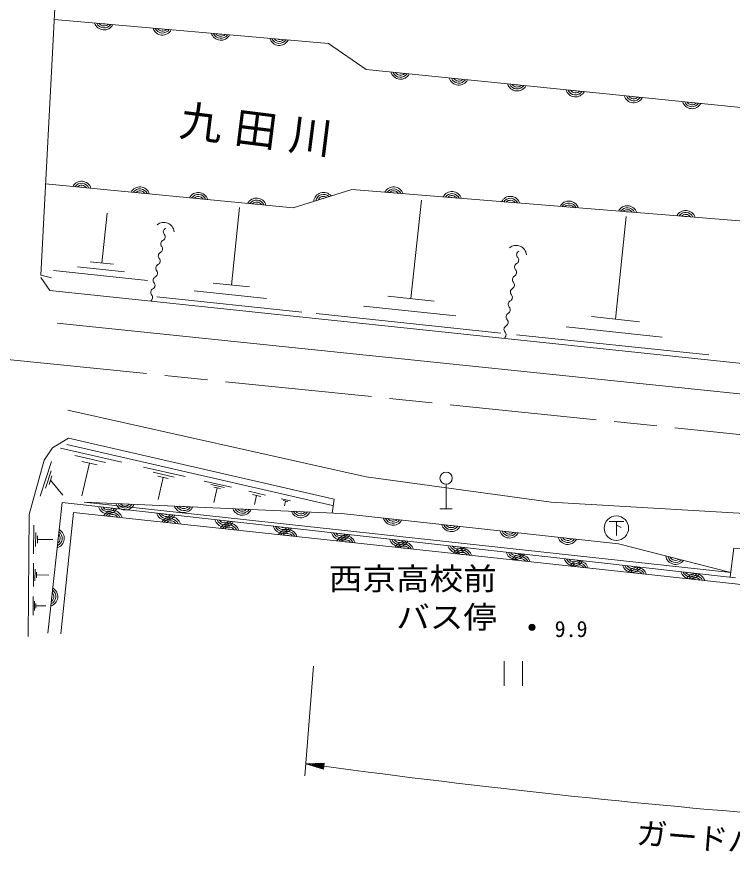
# Model space of a CAD drawing. Units: millimetres, scale not verified. Extents: x 40000 to 680000, y 20000 to 380000.
# Drawn here: x 399070 to 457712, y 249571 to 319255 of the extents above; entities that cross this region are included whole.
import ezdxf
from ezdxf.enums import TextEntityAlignment as Align

# ---------------------------------------------------------------- set-up
doc = ezdxf.new("R2010")
doc.units = ezdxf.units.MM
doc.header["$LTSCALE"] = 1000
doc.linetypes.add('CHAIN', pattern=[18.5, 12, -1.5, 3.5, -1.5])
for name, color, linetype, lineweight in [('M-BGD', 7, 'Continuous', 13), ('M-BGD-EXST', 7, 'Continuous', 13), ('M-BMK', 2, 'CHAIN', 13), ('M-STR-HTXT', 7, 'Continuous', 13), ('M-STR-STRD', 7, 'Continuous', 13)]:
    doc.layers.add(name, color=color, linetype=linetype, lineweight=lineweight)
doc.styles.add('ＭＳ ゴシック', font='')
doc.styles.get('ＭＳ ゴシック').set_extended_font_data('MS Gothic')

msp = doc.modelspace()

# ---------------------------------------------------------------- linework, layer by layer
at = {"layer": 'M-BGD'}
for p, q in [((431335, 296193), (432186, 304259)), ((406009, 299105), (406442, 303206)), ((416628, 297308), (417296, 303648)), ((448084, 294510), (448970, 302908)), ((406970, 299003), (405048, 299206)), ((409746, 297674), (402055, 298485)), ((407877, 298389), (404032, 298795)), ((418113, 297151), (415142, 297465)), ((422404, 295096), (410517, 296350)), ((419516, 296202), (413572, 296829)), ((433225, 295994), (429444, 296393)), ((435009, 294786), (427447, 295584)), ((438684, 293379), (423560, 294974)), ((450052, 294303), (446116, 294718)), ((451910, 293045), (444037, 293876)), ((455736, 291580), (439990, 293241)), ((402642, 283962), (407658, 282809)), ((403156, 284254), (424912, 279253)), ((403819, 283339), (406327, 282763)), ((400972, 280027), (401901, 282860)), ((404369, 282860), (405623, 282572)), ((404996, 282716), (404381, 280041)), ((409434, 282400), (412846, 281616)), ((401393, 280673), (401857, 282090)), ((401698, 280966), (401930, 281674)), ((410235, 281977), (411941, 281585)), ((410609, 281651), (411462, 281455)), ((411036, 281553), (410618, 279734)), ((401814, 281320), (402833, 280098)), ((414408, 281257), (416646, 280743)), ((414933, 280979), (416052, 280722)), ((434211, 280994), (434211, 278994)), ((415179, 280766), (415738, 280637)), ((415458, 280702), (415184, 279508)), ((418050, 280420), (419427, 280104)), ((418352, 280157), (419041, 279999)), ((404578, 279532), (457526, 273779)), ((418697, 280078), (418528, 279344)), ((420717, 279807), (421464, 279635)), ((420881, 279665), (421255, 279579)), ((421068, 279622), (420976, 279223)), ((425033, 279778), (424895, 278636)), ((433711, 278994), (434711, 278994)), ((402646, 268747), (403699, 278694)), ((400431, 275305), (400449, 277635)), ((400591, 275886), (400600, 277051)), ((400748, 276176), (400753, 276759)), ((400751, 276467), (401993, 276458)), ((400411, 272619), (400426, 274520)), ((400542, 273094), (400549, 274044)), ((400670, 273330), (400674, 273805)), ((400672, 273568), (401685, 273560)), ((400394, 270280), (400405, 271807)), ((400499, 270661), (400504, 271424)), ((400602, 270851), (400605, 271233)), ((400603, 271042), (401417, 271036)), ((438962, 266499), (438962, 264499)), ((440462, 266499), (440462, 264499))]:
    msp.add_line(p, q, dxfattribs=at)
for points in [[(401905, 297905), (401026, 298124), (402186, 320497)], [(402111, 319057), (424586, 317073), (427675, 314945), (500081, 307620)], [(481236, 300712), (426486, 305119), (421687, 303641), (401413, 305590)], [(401016, 297935), (401747, 296873), (460536, 290672), (480751, 288953), (488356, 288022), (499127, 287090), (509029, 286609), (519893, 286547), (536437, 287525), (547301, 288720), (560524, 290831), (571768, 293317)], [(399981, 268521), (400055, 278512), (401297, 282976), (401976, 283981), (403277, 284779), (425033, 279778)], [(401581, 268806), (402763, 279487), (457921, 273329)], [(404578, 279532), (425634, 278601), (448335, 276103), (457526, 273779)], [(503389, 262357), (495856, 268619), (474001, 270865), (457882, 272826), (403699, 278694)], [(504548, 263348), (495975, 270945), (492192, 272364), (457775, 275773), (457479, 273408)]]:
    msp.add_lwpolyline(points, dxfattribs=at)
for centre, radius in [((434211, 281494), 500), ((441254, 269278), 250), ((441254, 269278), 204), ((441254, 269278), 159), ((441254, 269278), 114), ((441254, 269278), 68.2), ((441254, 269278), 22.7)]:
    msp.add_circle(centre, radius, dxfattribs=at)
for centre, radius, start, end in [((406204, 319010), 812, 197.57397, 332.33424), ((406204, 319010), 650, 203.68976, 326.21845), ((406204, 319010), 488, 214.82245, 315.08576), ((406204, 319010), 325, 249.01174, 280.89647), ((410986, 318587), 812, 197.57397, 332.33424), ((410986, 318587), 650, 203.68976, 326.21845), ((410986, 318587), 488, 214.82245, 315.08576), ((410986, 318587), 325, 249.01174, 280.89647), ((415767, 318165), 812, 197.57397, 332.33424), ((415767, 318165), 650, 203.68976, 326.21845), ((415767, 318165), 488, 214.82245, 315.08576), ((415767, 318165), 325, 249.01174, 280.89647), ((420549, 317743), 812, 197.57397, 332.33424), ((420549, 317743), 650, 203.68976, 326.21845), ((420549, 317743), 488, 214.82245, 315.08576), ((420549, 317743), 325, 249.01174, 280.89647), ((430480, 314975), 812, 196.84371, 331.60398), ((430480, 314975), 650, 202.9595, 325.48819), ((430480, 314975), 488, 214.09219, 314.3555), ((430480, 314975), 325, 248.28148, 280.16621), ((435256, 314492), 812, 196.84371, 331.60398), ((435256, 314492), 650, 202.9595, 325.48819), ((435256, 314492), 488, 214.09219, 314.3555), ((435256, 314492), 325, 248.28148, 280.16621), ((440032, 314009), 812, 196.84371, 331.60398), ((440032, 314009), 650, 202.9595, 325.48819), ((440032, 314009), 488, 214.09219, 314.3555), ((440032, 314009), 325, 248.28148, 280.16621), ((444807, 313526), 812, 196.84371, 331.60398), ((444807, 313526), 650, 202.9595, 325.48819), ((444807, 313526), 488, 214.09219, 314.3555), ((444807, 313526), 325, 248.28148, 280.16621), ((449583, 313043), 812, 196.84371, 331.60398), ((449583, 313043), 650, 202.9595, 325.48819), ((449583, 313043), 488, 214.09219, 314.3555), ((449583, 313043), 325, 248.28148, 280.16621), ((454358, 312560), 812, 196.84371, 331.60398), ((454358, 312560), 650, 202.9595, 325.48819), ((454358, 312560), 488, 214.09219, 314.3555), ((454358, 312560), 325, 248.28148, 280.16621), ((404353, 304994), 812, 17.1289, 151.88917), ((404353, 304994), 650, 23.24469, 145.77338), ((404353, 304994), 488, 34.37738, 134.6407), ((404353, 304994), 325, 68.56667, 100.45141), ((409131, 304534), 812, 17.1289, 151.88917), ((429913, 304530), 812, 18.017, 152.77727), ((409131, 304534), 650, 23.24469, 145.77338), ((409131, 304534), 488, 34.37738, 134.6407), ((409131, 304534), 325, 68.56667, 100.45141), ((413909, 304075), 812, 17.1289, 151.88917), ((413909, 304075), 650, 23.24469, 145.77338), ((413909, 304075), 488, 34.37738, 134.6407), ((424178, 304082), 812, 39.73928, 174.49955), ((424178, 304082), 650, 45.85506, 168.38376), ((424178, 304082), 488, 56.98775, 157.25107), ((429913, 304530), 650, 24.13279, 146.66148), ((429913, 304530), 488, 35.26547, 135.52879), ((429913, 304530), 325, 69.45476, 101.3395), ((434698, 304145), 812, 18.017, 152.77727), ((434698, 304145), 650, 24.13279, 146.66148), ((434698, 304145), 488, 35.26547, 135.52879), ((439482, 303760), 812, 18.017, 152.77727), ((413909, 304075), 325, 68.56667, 100.45141), ((418687, 303616), 812, 17.1289, 151.88917), ((418687, 303616), 650, 23.24469, 145.77338), ((418687, 303616), 488, 34.37738, 134.6407), ((418687, 303616), 325, 68.56667, 100.45141), ((424178, 304082), 325, 91.17704, 123.06178), ((434698, 304145), 325, 69.45476, 101.3395), ((439482, 303760), 650, 24.13279, 146.66148), ((439482, 303760), 488, 35.26547, 135.52879), ((439482, 303760), 325, 69.45476, 101.3395), ((444267, 303374), 812, 18.017, 152.77727), ((444267, 303374), 650, 24.13279, 146.66148), ((444267, 303374), 488, 35.26547, 135.52879), ((444267, 303374), 325, 69.45476, 101.3395), ((449051, 302989), 812, 18.017, 152.77727), ((449051, 302989), 650, 24.13279, 146.66148), ((449051, 302989), 488, 35.26547, 135.52879), ((449051, 302989), 325, 69.45476, 101.3395), ((453836, 302604), 812, 18.017, 152.77727), ((453836, 302604), 650, 24.13279, 146.66148), ((411096, 301586), 850, 5.937, 129.79202), ((453836, 302604), 488, 35.26547, 135.52879), ((453836, 302604), 325, 69.45476, 101.3395), ((411371, 301670), 319, 115.71792, 220.73378), ((410887, 301253), 319, 295.71792, 40.73378), ((410680, 300261), 319, 295.71792, 40.73378), ((411164, 300677), 319, 115.71792, 220.73378), ((439951, 299704), 850, 5.69235, 129.54738), ((410957, 299685), 319, 115.71792, 220.73378), ((440322, 299790), 329, 118.72782, 222.02339), ((410750, 298693), 319, 115.71792, 220.73378), ((410473, 299268), 319, 295.71792, 40.73378), ((440149, 298771), 329, 118.72782, 222.02339), ((439832, 299349), 329, 298.72782, 42.02339), ((410266, 298276), 319, 295.71792, 40.73378), ((439660, 298330), 329, 298.72782, 42.02339), ((410543, 297700), 319, 115.71792, 220.73378), ((439976, 297753), 329, 118.72782, 222.02339), ((410337, 296708), 319, 115.71792, 220.73378), ((410059, 297283), 319, 295.71792, 40.73378), ((439804, 296734), 329, 118.72782, 222.02339), ((439487, 297312), 329, 298.72782, 42.02339), ((409853, 296291), 319, 295.71792, 40.73378), ((439314, 296293), 329, 298.72782, 42.02339), ((439142, 295274), 329, 298.72782, 42.02339), ((439631, 295715), 329, 118.72782, 222.02339), ((439458, 294697), 329, 118.72782, 222.02339), ((438969, 294256), 329, 298.72782, 42.02339), ((438796, 293237), 329, 298.72782, 42.02339), ((439285, 293678), 329, 118.72782, 222.02339), ((406525, 279381), 812, 196.24934, 331.00961), ((406525, 279381), 650, 202.36513, 324.89383), ((406525, 279381), 488, 213.49782, 313.76114), ((406896, 278033), 812, 16.43925, 151.19952), ((406525, 279381), 325, 247.68711, 279.57185), ((407927, 279697), 812, 200.08785, 334.84812), ((407927, 279697), 650, 206.20363, 328.73233), ((407927, 279697), 488, 217.33632, 317.59964), ((407927, 279697), 325, 251.52561, 283.41035), ((412722, 279485), 812, 200.08785, 334.84812), ((412722, 279485), 650, 206.20363, 328.73233), ((412722, 279485), 488, 217.33632, 317.59964), ((412722, 279485), 325, 251.52561, 283.41035), ((417517, 279273), 812, 200.08785, 334.84812), ((417517, 279273), 650, 206.20363, 328.73233), ((417517, 279273), 488, 217.33632, 317.59964), ((417517, 279273), 325, 251.52561, 283.41035), ((422312, 279061), 812, 200.08785, 334.84812), ((422312, 279061), 650, 206.20363, 328.73233), ((422312, 279061), 488, 217.33632, 317.59964), ((422312, 279061), 325, 251.52561, 283.41035), ((406896, 278033), 650, 22.55504, 145.08373), ((406896, 278033), 488, 33.68773, 133.95105), ((406896, 278033), 325, 67.87702, 99.76176), ((411295, 278849), 812, 196.24934, 331.00961), ((411295, 278849), 650, 202.36513, 324.89383), ((411295, 278849), 488, 213.49782, 313.76114), ((411668, 277516), 812, 16.43925, 151.19952), ((411668, 277516), 650, 22.55504, 145.08373), ((411295, 278849), 325, 247.68711, 279.57185), ((416066, 278316), 812, 196.24934, 331.00961), ((416066, 278316), 650, 202.36513, 324.89383), ((416066, 278316), 488, 213.49782, 313.76114), ((429862, 278450), 812, 196.34109, 331.10136), ((429862, 278450), 650, 202.45688, 324.98557), ((429862, 278450), 488, 213.58957, 313.85289), ((429862, 278450), 325, 247.77886, 279.6636), ((411668, 277516), 488, 33.68773, 133.95105), ((411668, 277516), 325, 67.87702, 99.76176), ((416440, 277000), 812, 16.43925, 151.19952), ((416440, 277000), 650, 22.55504, 145.08373), ((416066, 278316), 325, 247.68711, 279.57185), ((416440, 277000), 488, 33.68773, 133.95105), ((420836, 277783), 812, 196.24934, 331.00961), ((420836, 277783), 650, 202.36513, 324.89383), ((420836, 277783), 488, 213.49782, 313.76114), ((420836, 277783), 325, 247.68711, 279.57185), ((434633, 277925), 812, 196.34109, 331.10136), ((434633, 277925), 650, 202.45688, 324.98557), ((434633, 277925), 488, 213.58957, 313.85289), ((434633, 277925), 325, 247.77886, 279.6636), ((402125, 276566), 812, 286.30288, 61.06315), ((402125, 276566), 650, 292.41867, 54.94736), ((402125, 276566), 488, 303.55136, 43.81467), ((416440, 277000), 325, 67.87702, 99.76176), ((421212, 276483), 812, 16.43925, 151.19952), ((421212, 276483), 650, 22.55504, 145.08373), ((421212, 276483), 488, 33.68773, 133.95105), ((421212, 276483), 325, 67.87702, 99.76176), ((425606, 277251), 812, 196.24934, 331.00961), ((425606, 277251), 650, 202.36513, 324.89383), ((425606, 277251), 488, 213.49782, 313.76114), ((425985, 275966), 812, 16.43925, 151.19952), ((425606, 277251), 325, 247.68711, 279.57185), ((439404, 277400), 812, 196.34109, 331.10136), ((439404, 277400), 650, 202.45688, 324.98557), ((439404, 277400), 488, 213.58957, 313.85289), ((439404, 277400), 325, 247.77886, 279.6636), ((444176, 276875), 812, 196.34109, 331.10136), ((402125, 276566), 325, 337.74065, 9.62538), ((425985, 275966), 650, 22.55504, 145.08373), ((425985, 275966), 488, 33.68773, 133.95105), ((425985, 275966), 325, 67.87702, 99.76176), ((430377, 276718), 812, 196.24934, 331.00961), ((430377, 276718), 650, 202.36513, 324.89383), ((430377, 276718), 488, 213.49782, 313.76114), ((430757, 275449), 812, 16.43925, 151.19952), ((430757, 275449), 650, 22.55504, 145.08373), ((430377, 276718), 325, 247.68711, 279.57185), ((435147, 276186), 812, 196.24934, 331.00961), ((444176, 276875), 650, 202.45688, 324.98557), ((444176, 276875), 488, 213.58957, 313.85289), ((444176, 276875), 325, 247.77886, 279.6636), ((430757, 275449), 488, 33.68773, 133.95105), ((430757, 275449), 325, 67.87702, 99.76176), ((435147, 276186), 650, 202.36513, 324.89383), ((435147, 276186), 488, 213.49782, 313.76114), ((435529, 274932), 812, 16.43925, 151.19952), ((435529, 274932), 650, 22.55504, 145.08373), ((435147, 276186), 325, 247.68711, 279.57185), ((435529, 274932), 488, 33.68773, 133.95105), ((435529, 274932), 325, 67.87702, 99.76176), ((439917, 275653), 812, 196.24934, 331.00961), ((439917, 275653), 650, 202.36513, 324.89383), ((439917, 275653), 488, 213.49782, 313.76114), ((439917, 275653), 325, 247.68711, 279.57185), ((440301, 274416), 812, 16.43925, 151.19952), ((440301, 274416), 650, 22.55504, 145.08373), ((440301, 274416), 488, 33.68773, 133.95105), ((440301, 274416), 325, 67.87702, 99.76176), ((444688, 275120), 812, 196.24934, 331.00961), ((444688, 275120), 650, 202.36513, 324.89383), ((444688, 275120), 488, 213.49782, 313.76114), ((445073, 273899), 812, 16.43925, 151.19952), ((444688, 275120), 325, 247.68711, 279.57185), ((453007, 275244), 812, 188.42894, 323.18921), ((453007, 275244), 650, 194.54473, 317.07342), ((453007, 275244), 488, 205.67742, 305.94073), ((453007, 275244), 325, 239.86671, 271.75144), ((445073, 273899), 650, 22.55504, 145.08373), ((445073, 273899), 488, 33.68773, 133.95105), ((445073, 273899), 325, 67.87702, 99.76176), ((449458, 274588), 812, 196.24934, 331.00961), ((449458, 274588), 650, 202.36513, 324.89383), ((449458, 274588), 488, 213.49782, 313.76114), ((449845, 273382), 812, 16.43925, 151.19952), ((449845, 273382), 650, 22.55504, 145.08373), ((449458, 274588), 325, 247.68711, 279.57185), ((449845, 273382), 488, 33.68773, 133.95105), ((449845, 273382), 325, 67.87702, 99.76176), ((454228, 274055), 812, 196.24934, 331.00961), ((454228, 274055), 650, 202.36513, 324.89383), ((454228, 274055), 488, 213.49782, 313.76114), ((454617, 272865), 812, 16.43925, 151.19952), ((454617, 272865), 650, 22.55504, 145.08373), ((454228, 274055), 325, 247.68711, 279.57185), ((454617, 272865), 488, 33.68773, 133.95105), ((454617, 272865), 325, 67.87702, 99.76176), ((401597, 271795), 812, 286.30288, 61.06315), ((401597, 271795), 650, 292.41867, 54.94736), ((401597, 271795), 488, 303.55136, 43.81467), ((401597, 271795), 325, 337.74065, 9.62538)]:
    msp.add_arc(centre, radius, start, end, dxfattribs=at)
at = {"layer": 'M-BGD-EXST'}
for p, q in [((447564, 277950), (448764, 277950)), ((448164, 277950), (448164, 276800)), ((448164, 277650), (448564, 277450))]:
    msp.add_line(p, q, dxfattribs=at)
msp.add_circle((448164, 277400), 1000, dxfattribs=at)
at = {"layer": 'M-BMK'}
msp.add_line((379347, 293162), (467427, 284135), dxfattribs=at)
at = {"layer": 'M-STR-HTXT'}
for p, q in [((423349, 266086), (422638, 257115)), ((422717, 258111), (424237, 258155)), ((422717, 258111), (424169, 257659)), ((422717, 258111), (424203, 257907)), ((424196, 257857), (423008, 258021)), ((424210, 257956), (423021, 258120)), ((423298, 257931), (424190, 257808)), ((423325, 258129), (424217, 258006)), ((424183, 257758), (423588, 257840)), ((424224, 258055), (423629, 258137)), ((423933, 258146), (424231, 258105)), ((424169, 257659), (424237, 258155)), ((423879, 257750), (424176, 257709))]:
    msp.add_line(p, q, dxfattribs=at)
msp.add_arc((518197, 951876), 700304, 262.28661, 268.65626, dxfattribs=at)
at = {"layer": 'M-STR-STRD'}
for points in [[(402354, 294193), (467754, 287423), (486709, 285843)], [(403235, 287067), (427677, 281597), (442808, 279535), (460998, 278454), (492290, 274963), (495383, 273743), (497977, 272524), (499928, 271327), (501103, 270307), (502012, 269309)]]:
    msp.add_lwpolyline(points, dxfattribs=at)

# ---------------------------------------------------------------- texts
at = {"layer": 'M-BGD', "style": 'ＭＳ ゴシック', "width": 1.1}
for s, p in [('西京高校前', (431486, 271791)), ('バス停', (434255, 268648))]:
    msp.add_text(s, height=1833, dxfattribs=at).set_placement(p, align=Align.BOTTOM_CENTER)
at = {"layer": 'M-BGD', "style": 'ＭＳ ゴシック'}
msp.add_text('9.9', height=1320, dxfattribs=at).set_placement((443107, 268088), align=Align.BOTTOM_LEFT)
at = {"layer": 'M-BGD', "insert": (418951, 308416), "char_height": 2566, "attachment_point": 8, "rotation": 352.843, "style": 'ＭＳ ゴシック'}
msp.add_mtext('\\T1.29;九田川', dxfattribs=at)
at = {"layer": 'M-STR-HTXT', "style": 'ＭＳ ゴシック'}
msp.add_text('ガードパイプ  L=83.0', height=1833, rotation=355.471, dxfattribs=at).set_placement((462165, 250013), align=Align.BOTTOM_CENTER)

doc.saveas('drawing.dxf')
